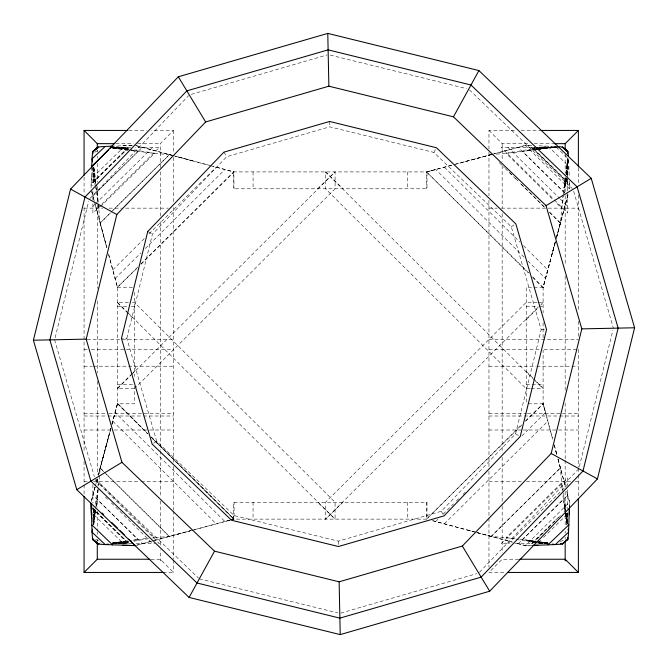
<?xml version="1.0" encoding="UTF-8"?>
<svg xmlns="http://www.w3.org/2000/svg" width="668" height="668" viewBox="0 0 668 668"><rect width="100%" height="100%" fill="white"/><g stroke="black" fill="none" stroke-linecap="round" stroke-linejoin="round"><path stroke-width="0.5" stroke-dasharray="3.34 2.5" d="M93.203 524.029L93.487 509.734L127.68 543.126L112.424 543.527L127.805 541.063M532.922 147.912L534.959 147.87L532.922 147.912L567.107 181.304L567.149 179.266M567.232 175.175L567.583 157.823M93.119 523.971L93.487 509.734M567.107 181.304L567.157 179.266M567.266 175.2L567.716 157.915M569.403 508.749L569.579 502.136L566.614 491.08M91.366 176.302L91.048 187.933L91.599 169.088M569.445 506.979L569.579 502.136L566.598 491.063M93.453 523.629L94.088 510.11L93.378 523.269L95.449 510.177M566.606 178.849L566.506 180.928L566.614 178.899M566.798 174.682L567.583 158.049M566.831 174.849L567.767 157.64M93.629 524.046L94.697 509.642L93.495 523.846M566.13 178.306L565.896 181.395L566.155 178.348M566.439 174.189L567.658 157.723M99.732 473.854L100.175 467.959L103.866 471.6M549.363 212.148L560.419 223.079L562.832 196.367M566.497 174.29L567.783 159.084M99.582 475.825L98.68 486.053M98.371 489.193L96.033 506.528M93.796 524.681L95.449 510.285L93.537 524.664M565.387 178.698L564.677 184.869L565.47 178.698M565.971 173.555L567.742 158.124M566.13 173.563L568.117 158.149L566.013 173.521M563.141 194.029L565.52 178.348M93.612 524.689L95.841 508.298M95.975 507.271L97.152 499.338L138.076 539.468L148.221 538.241M565.32 178.64L563.45 191.699L522.518 151.569L495.08 154.3M96.067 506.177L96.534 503.171A434.526 13.669 -89.7 0 1 95.925 506.169M93.32 523.988L95.39 510.636M566.163 174.239L568.551 158.834L555.384 146.459L537.915 145.783M565.454 178.857L564.059 187.867A434.526 13.669 -89.7 0 1 567.7 182.531L531.686 147.311A434.526 13.669 -0.3 0 1 526.359 150.951L522.518 151.569L535.87 149.498M566.08 174.857L568.551 158.834L569.236 176.302M92.768 518.635L94.363 509.45M95.248 504.348L97.737 490.053M98.447 485.97L98.981 482.906L154.508 537.64L169.455 536.437L104.6 472.334M564.101 193.837L561.621 208.132L555.692 202.295M564.285 192.818L567.124 176.486M567.299 175.459L568.894 166.274L547.952 146.125L538.759 147.72M103.816 471.792L100.175 467.959M560.419 223.079L549.43 211.981M55.102 337.757L88.652 201.327M126.828 338.284L152.438 234.126L226.702 156.721L329.716 126.828L433.874 152.438L511.279 226.702L541.172 329.716L515.562 433.874L441.297 511.279L338.284 541.172L234.126 515.562L156.721 441.297L126.828 338.284L122.361 338.375M579.348 466.673L612.898 330.243M97.219 479.014L96.1 483.173L97.219 479.09M98.238 475.19L110.813 428.288M111.882 424.297L117.493 403.338L147.745 433.39M95.357 486.028L97.252 478.989M111.882 424.648L117.493 403.806L117.493 287.232L108.441 253.589M555.317 241.849L543.101 287.232L543.101 312.908M556.569 237.207L568.234 193.895L556.745 236.806M532.772 277.437L543.101 287.691L555.4 241.791M95.056 487.114L92.894 495.147L142.267 543.727M112.09 423.879L117.493 403.806L134.36 403.806L134.36 386.313M108.441 437.448L100.133 468.151M552.16 253.589L555.367 241.691M556.118 238.902L560.46 222.887M555.267 242.058L543.101 287.232L526.234 287.232L526.234 403.806M556.619 237.04L567.7 195.891L518.335 147.311M231.971 519.47L234.126 515.562M433.874 152.438L436.029 148.53M89.871 198.555L188.576 95.683M479.424 572.317L578.129 469.445M128.406 302.337L117.234 302.604L134.36 319.671M530.2 388.701L526.234 388.701L325.525 188.785L325.525 171.91L342.985 188.785M117.493 403.338L147.486 433.649M543.101 287.691L531.561 275.709M132.381 302.337L134.36 302.337L335.077 502.252L335.077 519.128L317.617 502.252M531.194 388.701L543.368 388.434L534.083 379.19M160.27 167.61L160.27 143.653L173.48 130.444L151.644 130.444M132.222 373.495L117.234 388.434L134.36 388.701M132.94 372.786L134.36 371.366M317.617 188.785L335.077 171.91L335.077 188.785L135.103 387.966M117.493 388.701L130.769 375.466M131.504 374.731L335.077 171.91M342.985 502.252L325.525 519.128L540.153 305.276M540.888 304.541L543.101 302.337L541.222 304.733M526.234 319.671L538.366 307.581M112.808 269.822L145.307 237.583M148.997 233.917L216.198 167.234M115.138 278.464L140.906 252.888M145.323 248.496L224.84 169.555M137.892 266.916L117.234 287.432L136.673 268.645M140.839 263.985L233.808 171.651L234.067 188.785M141.107 264.244L234.067 171.91L213.117 166.299M521.967 424.856L426.526 519.128L521.708 424.589M525.399 420.932L543.368 403.606L524.923 421.925M435.753 521.483L437.966 519.286M443.118 514.168L453.422 503.939M456.369 501.017L459.317 498.086M462.999 494.437L465.204 492.241M521.9 435.962L545.464 412.574L543.101 403.806L543.101 350.082M444.395 523.804L547.785 421.216M110.496 212.875L100.175 223.079L110.429 212.708M111.164 211.981L169.455 154.6L111.23 212.148M491.147 536.437L560.419 467.959L491.147 536.437L515.12 538.55M92.894 206.362L95.106 204.174M95.85 203.448L152.738 147.311M101.035 205.068L92.894 213.109L92.894 201.227M101.77 204.333L159.485 147.311L135.161 147.311M100.459 206.671L154.508 153.398L169.455 154.6M507.864 543.727L567.7 484.676L567.7 477.929L501.117 543.727L509.918 543.727M92.894 195.891L142.267 147.311M518.335 543.727L567.7 495.147M531.937 545.422L525.315 545.597L516.264 543.159L525.315 545.597L569.579 502.136M93.144 168.085L93.487 181.304L127.68 147.912L113.443 147.536M92.894 182.74L129.116 147.311M531.477 543.727L555.133 520.589M555.876 519.863L560.31 515.521M564.009 511.913L565.487 510.461M555.208 520.723L531.686 543.727A434.526 13.669 0.3 0 0 526.359 540.078L520.188 539.159M558.147 517.85L559.617 516.414M532.922 543.126L544.069 532.237M547.785 528.605L550.014 526.426M92.894 177.187L123.563 147.311M538.491 542.299L540.688 540.17M543.602 537.322L567.7 513.851M153.665 443.151L156.721 441.297M511.279 226.702L514.335 224.849M94.714 152.279L99.265 149.799M560.419 541.74L564.059 539.752M191.298 94.347L327.22 54.893M340.78 613.107L476.701 573.653M491.339 154.558L460.636 162.858M104.55 472.518L169.254 536.479L190.848 530.634M491.356 154.592L426.994 171.91L233.608 171.91L211.764 166.031M492.107 154.383L525.315 145.44L531.937 145.607M137.274 545.055L154.4 540.445M155.26 540.212L193.645 529.883M194.221 529.724L231.596 519.662M451.476 165.23L426.526 171.91L426.526 188.785M455.467 164.161L493.385 153.999M494.161 153.79L525.315 145.44L532.104 145.624M229.709 520.172L224.84 521.483L115.138 412.574M230.685 519.913L233.608 519.128L426.994 519.128L426.994 502.252L233.608 502.252L233.608 519.128L150.776 436.864M135.278 545.597L152.362 541.013M153.239 540.779L191.165 530.617M192.159 530.35L230.076 520.197M231.078 519.929L234.067 519.128L234.067 502.252M537.74 147.895L506.094 153.398L552.737 199.373M119.797 543.668L128.982 542.074M134.084 541.189L148.379 538.7M152.463 537.99L154.508 537.64L151.36 537.94M536.362 149.407L526.359 150.951L535.577 149.699M537.364 149.248L555.384 146.459A1105.072 6.947 0 0 1 558.122 146.634M536.897 149.331L555.384 146.459M132.94 540.262L138.076 539.468L134.243 540.078A434.526 13.669 -0.3 0 0 131.245 540.696M113.218 543.335L128.239 541.013M539.677 149.139L556.077 146.91M112.717 543.009L128.097 540.921M537.573 149.281L556.068 146.902M112.75 543.076L128.164 541.097L112.733 542.817M537.581 149.398L557.129 147.16M534.859 148.947L532.83 149.114L534.884 148.964M538.917 148.605L557.17 147.06M112.558 543.201L127.772 541.915L112.333 543.067M539.001 148.655L556.494 147.361M556.578 147.252L536.337 148.346L557.212 147.386M113.126 543.293L127.296 542.525L112.742 543.209M132.439 145.515L112.65 146.125L128.982 148.964M122.678 145.783L132.373 145.524M525.315 545.597L531.135 545.439M535.97 147.828L557.329 147.277L501.117 147.311L553.647 199.223M539.043 147.787L557.421 147.419M541.172 329.716L545.639 329.625M112.366 543.435L127.68 543.126M128.774 130.444L146.451 130.444M488.959 149.089L488.959 130.444L517.032 130.444M521.19 130.444L539.911 130.444M115.865 143.653L133.425 143.653M137.55 143.653L160.27 143.653M488.959 130.444L502.169 143.653L530.058 143.653M534.183 143.653L552.778 143.653M111.172 147.311L130.644 147.311M84.068 208.149L102.78 208.149M109.018 208.149L121.501 208.149M125.659 208.149L168.286 208.149M488.959 208.149L497.284 208.149M501.443 208.149L547.184 208.149M548.228 208.149L578.379 208.149M117.493 287.232L134.36 287.232M537.147 302.337L526.234 302.337L325.525 502.252L325.525 519.128M538.141 302.337L543.101 302.337M117.493 306.687L127.421 306.687M131.387 306.687L134.36 306.687M526.234 306.687L538.141 306.687M539.134 306.687L543.101 306.687M87.182 339.302L173.48 339.302M488.959 339.302L578.379 339.302M84.068 349.698L87.182 349.698M91.349 349.698L173.48 349.698M488.959 349.698L539.911 349.698M544.069 349.698L578.379 349.698M84.068 366.214L92.384 366.214M93.428 366.214L173.48 366.214M488.959 366.214L535.753 366.214M536.788 366.214L578.379 366.214M117.493 384.351L134.36 384.351M526.234 384.351L543.101 384.351M528.221 403.806L543.101 403.806L552.895 440.17M84.068 413.525L107.982 413.525M109.018 413.525L173.48 413.525M488.959 413.525L526.392 413.525M527.436 413.525L578.379 413.525M84.068 416.005L106.938 416.005M107.982 416.005L142.292 416.005M143.328 416.005L173.48 416.005M488.959 416.005L523.269 416.005M524.313 416.005L558.623 416.005M559.667 416.005L578.379 416.005M84.068 430.008L113.176 430.008M114.22 430.008L148.53 430.008M149.565 430.008L173.48 430.008M488.959 430.008L522.234 430.008M523.269 430.008L557.588 430.008M558.623 430.008L578.379 430.008M84.068 481.762L87.182 481.762M93.428 481.762L140.213 481.762M141.249 481.762L173.48 481.762M488.959 481.762L522.234 481.762M526.392 481.762L571.098 481.762M575.257 481.762L578.379 481.762M132.373 543.727L123.563 543.727L92.894 513.851M136.305 543.727L154.767 543.727M158.717 543.727L159.485 543.727L95.115 480.117M515.053 543.727L533.014 543.727M150.976 559.241L160.27 559.241L173.48 572.451L165.163 572.451M518.694 559.241L502.169 559.241L488.959 572.451L505.601 572.451M161.664 560.644L160.27 560.644L160.27 549.873M113.385 147.62L127.68 147.912M548.236 543.435L538.024 543.226L548.178 543.527L538.951 542.024M112.742 147.828L127.296 148.513L113.126 147.745M538.5 542.767L547.852 543.209M535.318 542.633L547.468 543.293M112.333 147.97L127.772 149.114L112.558 147.828M534.884 542.074L532.83 541.915L534.859 542.09M539.001 542.374L548.261 543.067M538.917 542.433L548.044 543.201M112.733 148.221L130.143 150.4M535.527 541.406L529.357 540.696L535.519 541.489M539.644 541.873L547.869 542.817M536.546 541.623L547.852 543.076M535.577 541.339L526.359 540.078L535.369 541.472M539.677 541.89L547.877 543.009M113.218 147.703L130.235 150.333M536.362 541.631L547.376 543.335M113.426 147.737L129.859 150.292M130.886 150.45L154.508 153.398L130.001 149.139M534.843 541.381L522.518 539.468L563.45 499.338L562.832 494.671M536.721 542.959L506.094 537.64L561.621 482.906L560.419 467.959M537.74 543.142L540.804 543.668M330.243 55.102L466.673 88.652M199.306 578.847L337.757 612.898M135.278 145.44L172.202 155.335M173.204 155.602L209.126 165.23M432.513 520.731L476.418 532.496M477.42 532.763L512.348 542.115L475.148 532.087M136.28 145.716L174.406 155.978M175.241 156.203L211.531 165.973M192.701 160.904L176.051 156.404M467.892 530.133L474.389 531.887L432.831 520.698M477.177 532.638L491.339 536.479M171.835 155.26L169.254 154.558M95.624 539.251L101.085 542.232M148.53 231.971L152.438 234.126M515.562 433.874L519.47 436.029M469.445 89.871L572.317 188.576M95.683 479.424L198.555 578.129M531.477 147.311L567.7 182.74M92.894 508.298L129.116 543.727M525.315 145.44L569.579 188.902L569.403 182.28M507.864 147.311L559.575 198.346M560.318 199.072L567.7 206.362M105.452 497.067L107.673 499.255M111.364 502.904L115.055 506.544M115.798 507.271L152.738 543.727M554.382 199.949L567.7 213.109L567.7 157.322M509.726 172.728L511.93 174.907M515.604 178.54L517.809 180.719M521.491 184.36L545.021 207.614M499.255 162.608L504.415 167.71M505.15 168.436L517.675 180.828M520.622 183.742L544.946 207.781M444.395 167.234L519.721 241.975M523.42 245.64L547.785 269.822M524.113 257.272L435.753 169.555L426.994 171.91L426.994 188.785L233.608 188.785L233.608 171.91M527.787 260.921L545.464 278.464M528.613 272.778L426.526 171.91L528.346 273.037M151.436 437.047L234.067 519.128L151.912 438.049M117.493 403.806L147.812 433.924M112.808 421.216L216.198 523.804M526.234 371.366L533.373 378.48M325.525 171.91L534.258 379.883M534.993 380.618L543.101 388.701M117.493 302.337L127.079 311.889M127.822 312.624L335.077 519.128M223.93 152.137L226.702 156.721M441.297 511.279L443.151 514.335M573.653 191.298L613.391 328.222M54.609 339.778L94.347 476.701M560.46 468.151L558.114 459.534M100.133 222.887L106.479 246.325M555.868 451.201L556.87 454.925M554.114 444.713L556.928 455.184M557.922 458.858L565.537 487.147M95.324 204.884L107.005 248.279M543.101 403.338L552.728 439.268M554.331 445.255L557.012 455.234M558.081 459.225L565.562 487.164M94.497 201.878L106.796 247.778M108.667 254.767L117.493 287.691M563.216 492.091L561.621 482.906L562.222 489.193M563.391 493.118L566.055 508.431M566.94 513.533L567.833 518.635M91.7 166.274L94.898 184.652M95.073 185.671L98.096 203.022M98.271 204.049L100.175 223.079M565.203 510.636L563.45 499.338L565.303 511.179M565.838 514.744L567.274 523.988M93.478 168.077L96.192 185.537M96.351 186.564L98.597 204.199M565.454 512.181L567.157 523.194L566.673 513.149M93.436 167.843L96.225 185.863M565.32 512.389L566.99 524.689M93.745 167.367L96.259 185.821M565.47 512.331L566.923 523.637M93.67 167.401L95.791 183.842L93.921 167.384M565.387 512.339L566.798 524.681M98.68 204.984L98.981 208.132M567.099 523.846L566.239 513.7L566.973 524.046M93.495 167.192L94.697 181.395L93.629 166.983M93.378 167.768L94.088 180.928L93.453 167.409M566.656 513.233L567.14 523.629M569.37 181.153L569.579 188.902M567.474 523.971L567.19 512.782L567.399 524.029M329.608 121.467L329.716 126.828M338.284 541.172L338.375 545.639M93.219 168.027L93.487 181.304M578.379 167.743L578.379 184.652M578.379 195.073L578.379 311.831M578.379 321.216L578.379 337.173M578.379 349.364L578.379 467.166M578.379 468.21L578.379 474.464M578.379 475.04L578.379 496.357M567.7 489.811L567.7 508.498M567.7 512.615L567.7 523.921M565.17 154.066L565.17 172.82M565.17 176.987L565.17 191.566M565.17 195.732L565.17 264.478M565.17 275.934L565.17 391.548M565.17 403.004L565.17 459.25M565.17 460.294L565.17 487.373M565.17 491.539L565.17 511.329L564.059 503.171A434.526 13.669 89.7 0 0 565.287 508.331M565.17 515.496L565.17 526.96M565.17 531.118L565.17 533.206M565.17 537.373L565.17 539.452M543.101 322.727L543.101 337.95M502.169 143.653L502.169 161.355M502.169 165.522L502.169 208.232M502.169 213.443L502.169 453.004M502.169 457.171L502.169 505.083M502.169 506.127L502.169 552.995M488.959 152.337L488.959 195.716M488.959 200.291L488.959 467.166M488.959 471.241L488.959 517.207M488.959 518.243L488.959 567.241M426.526 502.252L426.526 519.128M407.538 171.91L407.538 188.785M407.538 502.252L407.538 519.128M253.063 171.91L253.063 188.785M253.063 502.252L253.063 519.128M173.48 130.444L173.48 153.381M173.48 157.381L173.48 203.414M173.48 207.589L173.48 462.991M173.48 466.423L173.48 509.909M173.48 510.945L173.48 558.907M173.48 559.943L173.48 572.451M160.27 171.776L160.27 216.566M160.27 221.768L160.27 449.881M160.27 450.917L160.27 496.75M160.27 500.916L160.27 545.706M134.36 292.25L134.36 376.46M97.277 149.899L97.277 151.987M97.277 156.153L97.277 158.232M97.277 163.443L97.277 182.189M97.277 186.355L97.277 204.066M97.277 205.109L97.277 288.434M97.277 300.934L97.277 372.802M97.277 381.136L97.277 474.873M97.277 479.04L97.277 485.294M97.277 489.46L97.277 507.162M97.277 511.329L97.277 531.118M97.277 532.162L97.277 534.25M97.277 539.452L97.277 541.539M92.894 167.777L92.894 185.996M92.894 190.956L92.894 200.467M92.894 484.676L92.894 503.163M92.894 506.77L92.894 523.921M84.068 177.07L84.068 194.68M84.068 207.589L84.068 452.57M84.068 461.321L84.068 483.849M84.068 484.885L84.068 494.27M129.083 541.305A434.526 13.669 -0.3 0 0 128.907 543.727L92.894 508.507A434.526 13.669 -89.7 0 0 95.307 508.331M131.245 150.342A434.526 13.669 0.3 0 0 134.243 150.951L138.076 151.569L97.152 191.699L96.534 187.867A434.526 13.669 89.7 0 0 95.925 184.869M129.083 149.732A434.526 13.669 0.3 0 1 128.907 147.311L92.894 182.531A434.526 13.669 89.7 0 1 95.716 184.051M95.065 487.055L91.023 502.136L95.09 487.039M111.013 427.887L98.288 475.157L111.005 427.896M536.546 149.415L529.357 150.342L536.554 149.515M535.318 148.405L533.298 148.513L535.377 148.413M134.243 150.951L131.17 150.534L134.243 150.951M94.246 200.893L91.291 189.904L94.23 200.876M565.337 511.304L564.677 506.169L565.27 511.312"/><path stroke-width="1" d="M532.939 545.397L555.384 544.57A1105.072 6.947 0 0 0 562.414 543.894L567.875 539.226A1105.072 6.947 -90 0 0 568.551 532.204L569.42 507.947M569.236 514.736L569.403 508.749M91.633 168.152L92.042 158.834A1105.072 6.947 -90 0 1 92.727 151.811L98.188 147.144A1105.072 6.947 0 0 1 105.21 146.459L112.65 146.125L110.404 148.279M92.526 529.123L92.042 532.204A1105.072 6.947 90 0 0 92.727 539.226L98.188 543.894A1105.072 6.947 0 0 0 105.21 544.57L135.278 545.597L128.64 539.076M33.4 340.221L70.566 189.086L178.314 76.778L327.779 33.4L478.914 70.566L591.222 178.314L634.6 327.779L597.434 478.914L489.686 591.222L340.221 634.6L189.086 597.434L76.778 489.686L33.4 340.221L86.189 339.127L116.825 214.537L205.652 121.952L328.873 86.189L453.463 116.825L546.048 205.652L581.811 328.873L551.175 453.463L462.348 546.048L339.127 581.811L214.537 551.175L121.952 462.348L86.189 339.127M189.086 597.434L214.537 551.175M453.463 116.825L478.914 70.566M98.071 147.311L92.727 151.811L98.188 147.144M562.414 543.894L567.875 539.226L562.531 543.727M84.068 496.357L84.068 572.451L97.277 559.241L149.949 559.241M553.805 143.653L565.17 143.653L578.379 130.444L578.379 166.933M91.7 166.274L108.909 149.724M547.952 544.913L568.894 524.764M105.21 146.459L92.042 158.834L92.526 161.915M92.894 151.352L97.728 147.311M76.778 489.686L121.952 462.348M546.048 205.652L591.222 178.314M108.291 544.094L105.21 544.57L92.042 532.204L91.048 503.079L91.366 514.736M533.072 545.389L537.915 545.255M581.811 328.873L634.6 327.779M84.068 175.267L84.068 130.444L127.738 130.444M540.946 130.444L578.379 130.444M84.068 130.444L97.277 143.653L114.829 143.653M97.612 147.311L98.405 147.311M562.189 147.311L562.982 147.311M97.612 543.727L99.231 543.727M560.469 543.727L562.982 543.727M519.729 559.241L565.17 559.241L578.379 572.451L507.496 572.451M566.564 560.644L565.17 560.644L565.17 541.539M84.068 572.451L164.336 572.451M122.678 545.255L135.278 545.597M552.302 544.094L555.384 544.57L568.551 532.204L568.076 529.123M70.566 189.086L116.825 214.537M551.175 453.463L597.434 478.914M567.7 151.352L562.874 147.311L567.7 151.244L567.7 153.749M92.894 539.686L97.728 543.727L92.894 539.794L92.894 538.383M558.122 146.634A1105.072 6.947 0 0 1 562.414 147.144L567.875 151.811A1105.072 6.947 90 0 1 568.385 156.095M98.071 543.727L92.727 539.226L98.188 543.894M562.531 147.311L567.875 151.811L562.414 147.144M91.7 524.764L112.65 544.913M102.087 512.999L103.565 514.443M111.673 522.418L117.576 528.213M119.789 530.384L124.215 534.726M178.314 76.778L205.652 121.952M462.348 546.048L489.686 591.222M327.779 33.4L328.873 86.189M339.127 581.811L340.221 634.6M578.379 498.437L578.379 572.451M567.7 537.289L567.7 539.794M565.17 143.653L565.17 149.899M97.277 143.653L97.277 147.82M97.277 542.583L97.277 559.241M92.894 151.244L92.894 153.749M84.995 197.027L49.866 339.878L90.873 481.152L197.027 583.005L339.878 618.134L481.152 577.127L583.005 470.973L618.134 328.122L577.127 186.848L470.973 84.995L328.122 49.866L186.848 90.873L84.995 197.027M147.745 231.537L121.467 338.392L152.137 444.07L231.537 520.255L338.392 546.533L444.07 515.863L520.255 436.463L546.533 329.608L515.863 223.93L436.463 147.745L329.608 121.467L223.93 152.137L147.745 231.537"/></g></svg>
